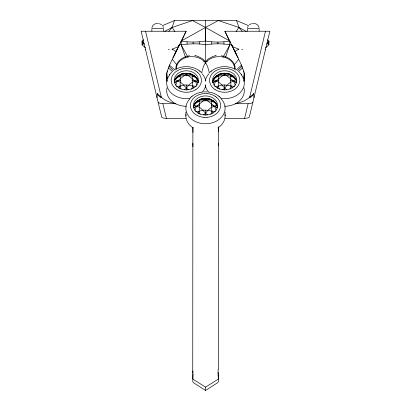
<?xml version="1.0" encoding="UTF-8"?>
<svg xmlns="http://www.w3.org/2000/svg" width="411" height="411" viewBox="0 0 411 411"><rect width="100%" height="100%" fill="white"/><g stroke="black" fill="none" stroke-linecap="round" stroke-linejoin="round"><path stroke-width="0.62" d="M180.927 89.156C178.903 85.031 181.451 80.407 179.961 76.102L181.703 73.898C188.063 71.858 197.11 74.53 198.338 81.876M198.338 82.133C196.211 70.697 176.427 70.697 174.3 82.133C174.583 78.069 178.122 75.213 181.703 73.898L190.935 73.898L192.677 76.102C191.182 80.407 193.735 85.031 191.706 89.156M192.744 372.756L192.872 127.318M199.587 105.473L199.145 101.25L200.887 99.046C207.457 96.857 217.126 100.022 217.578 107.872L214.496 106.285L211.413 105.473L211.855 101.25L210.113 99.046L200.887 99.046C197.095 100.397 193.458 103.567 193.422 107.872L196.504 106.285L199.587 105.473L199.145 111.314L200.111 114.309M211.413 105.473L211.855 111.314L210.889 114.309M218.411 369.412L218.477 126.65M219.294 89.156C217.265 85.031 219.818 80.407 218.323 76.102L220.065 73.898C226.476 71.812 235.765 74.622 236.7 82.133C234.573 70.697 214.789 70.697 212.662 82.133M212.662 81.876C213.134 77.926 216.546 75.198 220.065 73.898L229.297 73.898L231.039 76.102C229.549 80.407 232.097 85.031 230.073 89.156M192.862 144.127L192.867 143.634A2.266 1.531 0 0 1 192.959 143.218M205.5 63.304L205.5 20.55M175.944 69.31C177.819 52.593 204.724 52.408 208.207 68.755A24.557 23.884 0 0 1 209.245 72.793M218.477 145.9L218.524 144.148M192.887 127.328L192.975 132.455M218.447 131.869L218.524 128.34M192.913 370.907L192.81 378.331M166.455 75.064L166.758 79.842A7.162 5.066 90 0 0 167.179 81.049M192.934 373.65L192.769 380.303A50.794 50.794 0 0 0 192.81 381.454A1.736 1.736 0 0 0 192.918 381.989L193.473 382.692L205.572 390.45L217.671 382.682L218.231 381.973A1.742 1.742 0 0 0 218.339 381.439A50.805 50.805 0 0 0 218.385 380.293L218.056 372.32M172.363 48.899L172.163 49.69M176.052 66.469C176.709 62.313 180.141 59.235 183.758 57.468A20.622 20.057 0 0 1 187.288 56.122L188.33 56.605M254.08 97.145L254.029 97.402M217.517 107.024L217.517 107.281C215.395 95.845 195.605 95.845 193.483 107.281L193.483 107.024M205.217 81.08L205.51 79.58L205.783 81.08M151.942 27.65C152.311 25.508 154.223 23.766 156.396 23.597M247.597 27.65L248.069 26.268M243.142 78.665L244.36 73.574A28.015 27.244 0 0 0 244.155 72.547M235.082 103.911L242.254 101.748A34.889 33.928 0 0 0 249.621 97.417L265.46 31.241M167.077 71.529L167.226 70.939M244.098 81.316C246.086 70.327 238.699 60.525 234.537 50.897M168.818 31.328L172.086 27.445L174.444 20.55L236.556 20.55L248.676 25.718M225.449 57.489L229.795 44.845L229.795 41.038L205.5 27.429L218.38 20.55L238.914 27.445L246.189 31.37M157.202 94.14L157.367 93.718A44.306 31.328 90 0 0 160.788 96.667M172.784 57.591L173.041 57.329M145.443 47.789L142.093 44.845L142.396 44.028L142.093 41.038L143.567 39.805M265.557 47.789L268.907 44.845L268.604 44.028L268.907 41.038L267.433 39.805M175.641 85.221L177.321 81.137L186.317 74.021L195.312 81.131L198.395 82.724L195.312 81.131L192.23 80.325M194.824 110.369L196.504 106.285L205.5 99.169L214.496 106.279L217.578 107.872M214.008 85.221L215.688 81.137L224.683 74.021L233.679 81.131L236.762 82.724L233.679 81.131L230.597 80.325M179.376 45.005L178.723 46.412L172.204 49.243M179.422 44.902L179.761 44.167L179.468 44.645M186.034 31.241L184.416 34.652M184.092 35.598L177.244 49.346M180.732 42.179L186.173 31.241L141.137 31.241L161.682 117.094A4.706 1.439 2.1 0 0 166.419 118.425M175.302 53.096L176.586 50.651M176.401 50.779L178.348 46.916M176.894 50.044L177.321 49.192M177.079 49.674L174.891 53.538M176.463 50.897C172.301 60.525 164.914 70.327 166.902 81.316M178.631 46.361L179.186 45.251M173.226 56.985L173.483 56.492M173.879 55.757L173.648 56.184M174.094 55.346L174.382 54.807M174.454 54.673L174.819 53.99M174.896 53.856L175.24 53.219M223.116 57.098L229.795 44.845L231.67 44.573M178.564 46.299L179.175 45.179M178.718 88.062L179.961 86.166C185.31 83.387 190.802 86.212 196.273 86.331M197.897 113.21L199.145 111.314C204.493 108.55 209.995 111.33 215.456 111.479M217.08 88.062L218.323 86.166C223.671 83.387 229.168 86.212 234.64 86.331M236.109 31.626L238.914 27.445L236.556 20.55M169.301 74.879L171.716 72.1M205.706 62.082L206.127 61.522M234.018 65.138L238.801 59.199M253.798 94.14L253.633 93.718L253.243 94.14M237.471 70.682L242.064 66.228M184.267 89.716L186.317 88.247L188.762 85.005L192.23 82.267L195.312 81.137L197.475 79.061C192.045 73.857 184.431 76.158 177.783 75.963L177.783 76.41M222.628 89.716L224.683 88.247L227.129 85.005L230.597 82.267L233.679 81.137L235.837 79.061C230.407 73.857 222.798 76.158 216.145 75.963L216.145 76.41M203.45 114.864L205.5 113.395L207.945 110.153L211.413 107.415L214.496 106.285L216.654 104.214C211.223 99.005 203.615 101.306 196.967 101.116L196.967 101.558M235.95 70.117L241.673 64.979M209.754 72.387C216.371 65.986 227.134 64.984 235.179 69.161M211.023 71.273L211.321 71.011M201.816 92.074C197.65 92.752 193.607 94.551 190.57 97.535L190.899 97.248M191.839 96.421L192.137 96.159M238.288 71.745L242.593 67.959M265.208 49.387L265.563 49.228M249.975 97.145L249.641 97.402M249.354 24.691L251.589 23.658M249.246 97.361L249.975 96.847M209.482 58.398L210.36 57.823M205.572 390.45L205.572 387.126L217.671 379.528A1.552 1.516 0 0 0 218.318 378.315L218.066 369.448M175.163 79.508L175.163 79.061L179.961 76.102M213.525 79.508L213.525 79.061L218.323 76.102M194.346 104.656L194.346 104.214L199.145 101.25M238.837 49.69L238.591 49.233L236.089 50.794A32.484 31.596 0 0 0 235.287 51.349L234.928 51.611L235.698 53.096M210.673 57.638L211.984 56.959M185.551 57.489L181.205 44.845L181.205 41.038L205.526 27.445L205.5 41.038C213.535 42.323 221.765 42.431 229.795 41.038M164.811 31.37L172.086 27.445L192.62 20.55L205.474 27.445M188.372 89.716C184.518 87.065 182.448 81.943 177.321 81.137L174.238 82.724L177.321 81.137L180.403 80.325M226.733 89.716C222.885 87.065 220.815 81.943 215.688 81.137L212.605 82.724L215.688 81.137L218.77 80.325M193.422 107.872L196.504 106.279C201.626 107.096 203.702 112.208 207.55 114.864M175.821 69.161C183.866 64.984 194.629 65.986 201.246 72.387M222.67 56.605L223.712 56.117A20.622 20.057 0 0 1 227.242 57.463C230.859 59.241 234.291 62.308 234.948 66.469M162.324 25.718L174.454 20.55M142.396 44.028L144.312 43.936M268.604 41.824L267.695 42.086L267.695 43.756L268.604 44.028M266.688 43.936L267.695 43.756M188.618 55.85L189.563 55.706M215.667 55.804L216.217 55.711M179.33 44.573C187.966 44.316 196.838 42.914 205.5 44.845C213.53 43.509 221.77 43.396 229.795 44.845M181.205 41.038C189.235 42.431 197.465 42.323 205.5 41.038M206.183 61.45L207.334 61.306M192.677 76.102L194.855 75.963L194.855 76.41M231.039 76.102L233.217 75.963L233.217 76.41M211.855 101.25L214.033 101.116L214.033 101.558M176.36 86.331L179.961 86.166M214.727 86.331L218.323 86.166M195.544 111.479L199.145 111.314M203.65 91.859L207.35 91.859M156.868 23.576L158.476 23.576M252.524 23.576L254.132 23.576M236.109 53.538L233.921 49.674M174.968 103.7L162.884 103.7L166.424 118.486L185.962 118.476M236.032 103.7L248.116 103.7L244.591 118.44L225.043 118.45M206.98 93.59L204.02 93.59A15.181 12.006 0 0 0 195.364 96.631A14.544 11.503 0 0 0 193.828 97.895A15.341 12.135 0 0 0 190.473 104.307A14.477 11.451 0 0 0 190.468 106.644A15.335 12.13 0 0 0 193.833 113.051A14.477 11.451 0 0 0 195.919 114.71A15.33 12.125 0 0 0 204.026 117.356M145.448 49.228L145.792 49.387M203.666 61.306L204.817 61.45M254.604 23.597C256.777 23.766 258.689 25.508 259.058 27.65M221.437 55.706L222.382 55.85M194.783 55.711L195.333 55.804M175.918 103.911L168.746 101.748A34.889 33.928 0 0 1 161.379 97.417L161.025 97.145M209.184 92.074C213.35 92.752 217.393 94.551 220.43 97.535L220.101 97.248M159.411 23.658L161.646 24.691M142.396 41.824L143.305 42.086L143.305 43.756M237.959 57.329L238.216 57.591M238.591 49.233L232.277 46.412L231.624 45.005M199.016 56.959L200.327 57.638M172.409 49.233L174.911 50.794A32.484 31.596 0 0 1 175.713 51.349L176.098 51.632M200.64 57.823L201.518 58.398M205.572 387.126L193.473 379.543A1.546 1.516 0 0 1 192.831 378.331M161.025 96.847L161.754 97.361M161.359 97.402L145.54 31.241M239.284 72.1L241.699 74.879M199.679 71.011L199.977 71.273M218.863 96.159L219.161 96.421M168.407 67.959L172.712 71.745M169.327 64.979L175.05 70.117M213.525 79.061L215.688 81.131M175.163 79.061L177.321 81.131M194.346 104.214L196.504 106.279M168.936 66.228L173.529 70.682M157.757 94.14L157.367 93.718M238.914 27.445L242.182 31.328M172.199 59.199L176.982 65.138M204.873 61.522L205.295 62.082M172.086 27.445L174.891 31.626M231.039 86.166L232.282 88.062M211.855 111.314L213.104 113.21M192.677 86.166L193.92 88.062M232.436 46.299L231.825 45.179M231.532 44.645L231.27 44.167L231.578 44.902M181.205 44.845L187.884 57.098M235.76 53.219L236.104 53.856M236.181 53.99L236.546 54.673M236.618 54.807L236.906 55.346M237.121 55.757L237.353 56.184M237.517 56.492L237.774 56.985M232.369 46.361L231.814 45.251M232.652 46.916L234.599 50.779M233.427 48.693L224.966 31.241M233.248 48.344L234.106 50.044M234.414 50.651L234.738 51.303M229.852 41.341L230.268 42.179M229.369 40.622L224.827 31.241L269.863 31.241L249.328 117.043A4.706 1.439 -2.2 0 1 244.591 118.378M238.637 48.899L238.796 49.243M162.931 26.268L163.403 27.65M233.679 81.137L235.359 85.221M214.496 106.285L216.176 110.369M195.312 81.137L196.992 85.221M243.774 70.939L243.923 71.529M167.858 78.665L166.64 73.574A28.015 27.244 0 0 1 166.845 72.547M156.971 97.402L156.92 97.145M192.985 146.778L192.862 144.158M244.545 75.064L244.242 79.842A7.162 5.066 -90 0 1 243.821 81.049M235.056 69.31C233.181 52.593 206.276 52.408 202.793 68.755A24.557 23.884 0 0 0 201.755 72.793M218.524 144.112L218.518 143.624A2.266 1.531 0 0 0 218.426 143.208M268.907 41.038L268.907 44.845M259.141 31.123L259.141 28.559L247.514 28.559L247.514 31.123M236.238 80.037L236.238 80.294M235.837 79.061L235.837 79.508M235.328 78.306L235.328 78.568M234.013 76.749L234.013 77.011M232.338 75.429L232.338 75.686M230.371 74.386L230.371 74.648M229.297 73.898L229.297 74.34M228.182 73.672L228.182 73.929M225.86 73.307L225.86 73.564M225.125 112.069L225.125 115.897M224.683 73.173L224.683 75.65M224.683 85.005L224.683 89.973M223.938 41.824L223.938 44.028M223.507 73.307L223.507 73.564M221.185 73.672L221.185 73.929M220.065 73.898L220.065 74.34M218.996 74.386L218.996 74.648M217.902 42.086L217.902 43.756M217.054 105.185L217.054 105.442M217.023 75.429L217.023 75.686M216.654 104.214L216.654 104.656M216.15 103.454L216.15 103.716M215.349 76.749L215.349 77.011M214.83 101.897L214.83 102.159M214.033 78.306L214.033 78.568M213.124 80.037L213.124 80.294M213.155 100.577L213.155 100.834M211.752 41.824L211.752 44.028M211.187 99.539L211.187 99.796M210.113 99.046L210.113 99.488M208.999 98.82L208.999 99.077M206.676 98.455L206.676 98.717M205.5 86.377L205.5 87.338M205.5 98.321L205.5 100.798M205.5 110.153L205.5 115.121M204.324 98.455L204.324 98.717M202.001 98.82L202.001 99.077M200.887 99.046L200.887 99.488M199.813 99.539L199.813 99.796M199.248 41.824L199.248 44.028M197.876 80.037L197.876 80.294M197.845 100.577L197.845 100.834M197.475 79.061L197.475 79.508M196.967 78.306L196.967 78.568M196.17 101.897L196.17 102.159M195.651 76.749L195.651 77.011M194.85 103.454L194.85 103.716M193.977 75.429L193.977 75.686M193.946 105.185L193.946 105.442M193.098 42.086L193.098 43.756M192.004 74.386L192.004 74.648M190.935 73.898L190.935 74.34M189.815 73.672L189.815 73.929M187.493 73.307L187.493 73.564M187.062 41.824L187.062 44.028M186.317 73.173L186.317 75.65M186.317 85.005L186.317 89.973M185.875 112.069L185.875 115.897M185.14 73.307L185.14 73.564M182.818 73.672L182.818 73.929M181.703 73.898L181.703 74.34M180.629 74.386L180.629 74.648M178.662 75.429L178.662 75.686M176.987 76.749L176.987 77.011M175.672 78.306L175.672 78.568M174.762 80.037L174.762 80.294M163.486 31.123L163.486 28.559L151.859 28.559L151.859 31.123M142.093 41.038L142.093 44.845M252.816 102.344A4.696 1.403 -1.9 0 1 248.121 103.644M162.879 103.644A4.696 1.403 1.9 0 1 158.184 102.344M253.459 94.098A11.755 7.044 31.5 0 1 253.916 97.078M205.947 61.393A19.225 12.181 -9.2 0 1 208.901 58.444M212.271 56.749A8.985 5.235 -12.7 0 1 215.662 55.721M234.907 66.474A11.929 11.606 0 0 1 234.938 69.259M253.772 94.273A11.755 4.917 -41.2 0 1 250.176 97.623M253.638 93.718A44.306 31.328 -90 0 1 250.212 96.667M157.084 97.078A11.755 7.044 -31.5 0 1 157.541 94.098M202.099 58.444A19.225 12.181 9.2 0 1 205.053 61.393M195.338 55.721A8.985 5.235 12.7 0 1 198.729 56.749M176.062 69.259A11.929 11.606 0 0 1 176.093 66.474M160.824 97.623A11.755 4.917 41.2 0 1 157.228 94.273M242.788 49.515A71.694 2.461 2 0 1 241.694 49.5M169.306 49.5A71.694 2.461 -2 0 1 168.212 49.515M241.108 74.602A19.625 15.526 0 0 1 241.016 91.699A19.625 15.526 0 0 1 221.113 98.363M209.029 92.465A19.625 15.526 0 0 1 205.202 84.969M205.382 80.273A19.625 15.526 0 0 1 209.029 73.733M225.048 114.499A19.625 15.526 0 0 1 217.871 127.944M193.129 127.944A19.625 15.526 0 0 1 185.952 114.499M205.798 84.969A19.625 15.526 0 0 1 201.971 92.465M189.887 98.363A19.625 15.526 0 0 1 169.984 91.699A19.625 15.526 0 0 1 169.892 74.602M201.971 73.733A19.625 15.526 0 0 1 205.618 80.273M174.29 82.406A12.078 9.551 0 0 1 176.941 77.247M178.708 75.85A12.078 9.551 0 0 1 180.773 74.781M182.993 74.083A12.078 9.551 0 0 1 185.233 73.754M187.406 73.754A12.078 9.551 0 0 1 189.641 74.083M191.865 74.781A12.078 9.551 0 0 1 193.93 75.85M195.693 77.247A12.078 9.551 0 0 1 198.194 81.527M186.317 106.269A19.625 15.526 0 0 1 167.02 87.923M195.898 89.557A15.33 12.125 0 0 1 187.796 92.208A14.503 11.472 0 0 1 184.842 92.213A15.33 12.125 0 0 1 176.74 89.557A14.477 11.451 0 0 1 174.644 87.908A15.335 12.13 0 0 1 171.295 81.496A14.477 11.451 0 0 1 171.289 79.159A15.341 12.135 0 0 1 174.649 72.752A14.544 11.503 0 0 1 176.175 71.473A15.181 12.006 0 0 1 184.842 68.447L187.796 68.442A15.181 12.006 0 0 1 195.898 71.098M195.903 89.562A14.477 11.451 0 0 0 197.989 87.908A15.335 12.13 0 0 0 201.344 81.496A14.477 11.451 0 0 0 201.349 79.159A15.299 12.099 0 0 0 197.506 72.305M195.903 71.093A14.544 11.503 0 0 1 197.506 72.305M193.473 107.554A12.078 9.551 0 0 1 196.124 102.396M197.886 100.998A12.078 9.551 0 0 1 199.952 99.93M202.176 99.231A12.078 9.551 0 0 1 204.416 98.902M206.584 98.902A12.078 9.551 0 0 1 208.824 99.231M211.049 99.93A12.078 9.551 0 0 1 213.114 100.998M214.876 102.396A12.078 9.551 0 0 1 217.527 107.554M220.738 98.46A19.625 15.526 0 0 1 218.888 119.596A19.625 15.526 0 0 1 192.112 119.596A19.625 15.526 0 0 1 190.262 98.46M207.041 93.595A15.181 12.006 0 0 1 215.143 96.246M206.98 117.361A14.503 11.472 0 0 1 204.02 117.361M206.974 117.356A15.33 12.125 0 0 0 215.081 114.705A14.477 11.451 0 0 0 217.172 113.056A15.335 12.13 0 0 0 220.522 106.644A14.477 11.451 0 0 0 220.532 104.307A15.299 12.099 0 0 0 216.684 97.453M215.081 96.241A14.544 11.503 0 0 1 216.689 97.453M212.806 81.527A12.078 9.551 0 0 1 215.307 77.247M217.07 75.85A12.078 9.551 0 0 1 219.135 74.781M221.359 74.083A12.078 9.551 0 0 1 223.594 73.754M225.767 73.754A12.078 9.551 0 0 1 228.007 74.083M230.227 74.781A12.078 9.551 0 0 1 232.292 75.85M234.059 77.247A12.078 9.551 0 0 1 236.71 82.406M243.98 87.923A19.625 15.526 0 0 1 224.683 106.269M215.097 89.562A14.477 11.451 0 0 1 213.011 87.908A15.335 12.13 0 0 1 209.656 81.496A14.477 11.451 0 0 1 209.651 79.159A15.341 12.135 0 0 1 213.016 72.752A14.544 11.503 0 0 1 214.537 71.473A15.181 12.006 0 0 1 223.204 68.447L226.158 68.442A15.181 12.006 0 0 1 234.26 71.098A14.544 11.503 0 0 1 235.873 72.305A15.299 12.099 0 0 1 239.7 79.159A14.477 11.451 0 0 1 239.711 81.496A15.335 12.13 0 0 1 236.351 87.903A14.477 11.451 0 0 1 234.265 89.562A15.33 12.125 0 0 1 226.158 92.208A14.503 11.472 0 0 1 223.204 92.213A15.33 12.125 0 0 1 215.102 89.557M179.366 88.139A12.078 9.551 0 0 0 198.349 81.183A12.078 9.551 0 0 0 181.246 71.658A12.078 9.551 0 0 0 179.366 88.139M198.544 113.287A12.078 9.551 0 0 0 217.527 106.336A12.078 9.551 0 0 0 200.424 96.806A12.078 9.551 0 0 0 198.544 113.287M217.727 88.139A12.078 9.551 0 0 0 236.71 81.183A12.078 9.551 0 0 0 219.608 71.658A12.078 9.551 0 0 0 217.727 88.139"/></g></svg>
